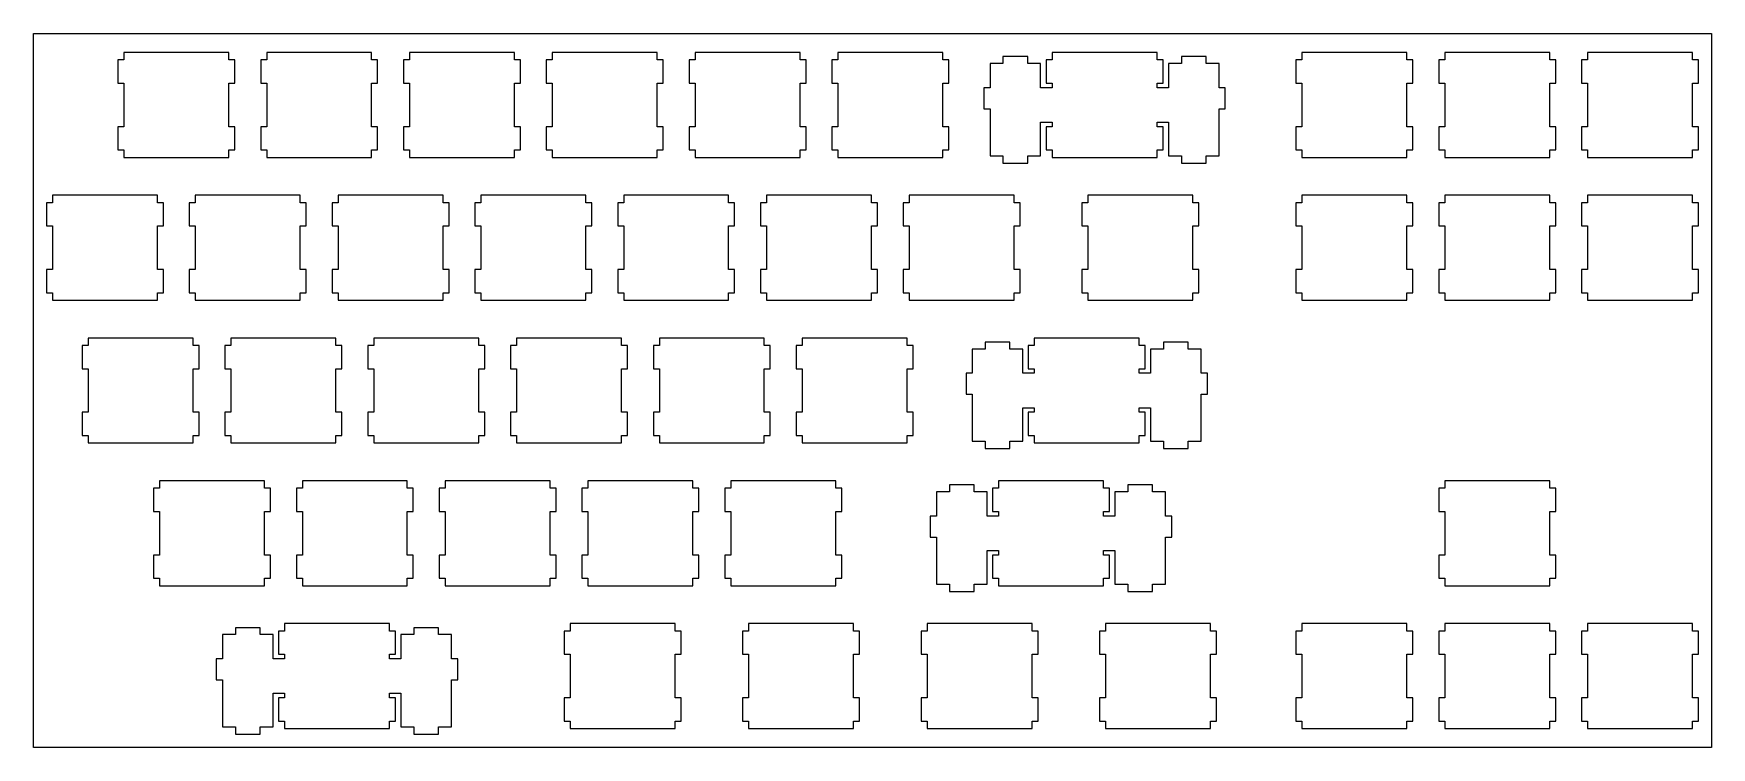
# Model space of a CAD drawing. Extents: x 0 to 224, y 0 to 96.
import ezdxf

# ---------------------------------------------------------------- set-up
doc = ezdxf.new("R2010")
doc.units = 0
doc.layers.get('0').update_dxf_attribs({"linetype": 'CONTINUOUS'})

msp = doc.modelspace()

# ---------------------------------------------------------------- linework, layer by layer
at = {"color": 0}
for p, q in [((0.09508, 95.5075), (223.933, 95.5075)), ((0.09508, 0.25769), (0.09508, 95.5075)), ((223.933, 95.5075), (223.933, 0.25769)), ((12.1447, 91.9826), (11.344, 91.9826)), ((11.344, 91.9826), (11.344, 88.8834)), ((12.1447, 92.9831), (12.1447, 91.9826)), ((26.1441, 92.9831), (12.1447, 92.9831)), ((26.1441, 91.9826), (26.1441, 92.9831)), ((26.9448, 91.9826), (26.1441, 91.9826)), ((26.9448, 88.8834), (26.9448, 91.9826)), ((31.1947, 91.9826), (30.394, 91.9826)), ((30.394, 91.9826), (30.394, 88.8834)), ((31.1947, 92.9831), (31.1947, 91.9826)), ((45.194, 92.9831), (31.1947, 92.9831)), ((45.194, 91.9826), (45.194, 92.9831)), ((45.9948, 91.9826), (45.194, 91.9826)), ((45.9948, 88.8834), (45.9948, 91.9826)), ((50.2447, 91.9826), (49.4439, 91.9826)), ((49.4439, 91.9826), (49.4439, 88.8834)), ((50.2447, 92.9831), (50.2447, 91.9826)), ((64.244, 92.9831), (50.2447, 92.9831)), ((64.244, 91.9826), (64.244, 92.9831)), ((65.0448, 91.9826), (64.244, 91.9826)), ((65.0448, 88.8834), (65.0448, 91.9826)), ((69.2947, 91.9826), (68.4939, 91.9826)), ((68.4939, 91.9826), (68.4939, 88.8834)), ((69.2947, 92.9831), (69.2947, 91.9826)), ((83.294, 92.9831), (69.2947, 92.9831)), ((83.294, 91.9826), (83.294, 92.9831)), ((84.0948, 91.9826), (83.294, 91.9826)), ((84.0948, 88.8834), (84.0948, 91.9826)), ((88.3447, 91.9826), (87.5439, 91.9826)), ((87.5439, 91.9826), (87.5439, 88.8834)), ((88.3447, 92.9831), (88.3447, 91.9826)), ((102.344, 92.9831), (88.3447, 92.9831)), ((102.344, 91.9826), (102.344, 92.9831)), ((103.145, 91.9826), (102.344, 91.9826)), ((103.145, 88.8834), (103.145, 91.9826)), ((107.395, 91.9826), (106.594, 91.9826)), ((106.594, 91.9826), (106.594, 88.8834)), ((107.395, 92.9831), (107.395, 91.9826)), ((121.394, 92.9831), (107.395, 92.9831)), ((121.394, 91.9826), (121.394, 92.9831)), ((122.195, 91.9826), (121.394, 91.9826)), ((122.195, 88.8834), (122.195, 91.9826)), ((132.719, 92.4348), (129.42, 92.4348)), ((129.42, 92.4348), (129.42, 91.5127)), ((132.719, 91.5127), (132.719, 92.4348)), ((135.97, 91.9826), (135.169, 91.9826)), ((135.169, 91.9826), (135.169, 88.8834)), ((135.97, 92.9831), (135.97, 91.9826)), ((149.969, 92.9831), (135.97, 92.9831)), ((149.969, 91.9826), (149.969, 92.9831)), ((150.77, 91.9826), (149.969, 91.9826)), ((150.77, 88.8834), (150.77, 91.9826)), ((156.519, 92.4348), (153.22, 92.4348)), ((153.22, 92.4348), (153.22, 91.5127)), ((156.519, 91.5127), (156.519, 92.4348)), ((169.307, 91.9826), (168.506, 91.9826)), ((168.506, 91.9826), (168.506, 88.8834)), ((169.307, 92.9831), (169.307, 91.9826)), ((183.307, 92.9831), (169.307, 92.9831)), ((183.307, 91.9826), (183.307, 92.9831)), ((184.106, 91.9826), (183.307, 91.9826)), ((184.106, 88.8834), (184.106, 91.9826)), ((188.357, 91.9826), (187.556, 91.9826)), ((187.556, 91.9826), (187.556, 88.8834)), ((188.357, 92.9831), (188.357, 91.9826)), ((202.357, 92.9831), (188.357, 92.9831)), ((202.357, 91.9826), (202.357, 92.9831)), ((203.156, 91.9826), (202.357, 91.9826)), ((203.156, 88.8834), (203.156, 91.9826)), ((207.407, 91.9826), (206.606, 91.9826)), ((206.606, 91.9826), (206.606, 88.8834)), ((207.407, 92.9831), (207.407, 91.9826)), ((221.407, 92.9831), (207.407, 92.9831)), ((221.407, 91.9826), (221.407, 92.9831)), ((222.206, 91.9826), (221.407, 91.9826)), ((222.206, 88.8834), (222.206, 91.9826)), ((129.42, 91.5127), (127.695, 91.5127)), ((127.695, 91.5127), (127.695, 88.2826)), ((134.444, 91.5127), (132.719, 91.5127)), ((134.444, 88.2826), (134.444, 91.5127)), ((153.22, 91.5127), (151.495, 91.5127)), ((151.495, 91.5127), (151.495, 88.2826)), ((158.244, 91.5127), (156.519, 91.5127)), ((158.244, 88.2826), (158.244, 91.5127)), ((11.344, 88.8834), (12.1447, 88.8834)), ((12.1447, 88.8834), (12.1447, 83.0834)), ((26.1441, 83.0834), (26.1441, 88.8834)), ((26.1441, 88.8834), (26.9448, 88.8834)), ((30.394, 88.8834), (31.1947, 88.8834)), ((31.1947, 88.8834), (31.1947, 83.0834)), ((45.194, 83.0834), (45.194, 88.8834)), ((45.194, 88.8834), (45.9948, 88.8834)), ((49.4439, 88.8834), (50.2447, 88.8834)), ((50.2447, 88.8834), (50.2447, 83.0834)), ((64.244, 83.0834), (64.244, 88.8834)), ((64.244, 88.8834), (65.0448, 88.8834)), ((68.4939, 88.8834), (69.2947, 88.8834)), ((69.2947, 88.8834), (69.2947, 83.0834)), ((83.294, 83.0834), (83.294, 88.8834)), ((83.294, 88.8834), (84.0948, 88.8834)), ((87.5439, 88.8834), (88.3447, 88.8834)), ((88.3447, 88.8834), (88.3447, 83.0834)), ((102.344, 83.0834), (102.344, 88.8834)), ((102.344, 88.8834), (103.145, 88.8834)), ((106.594, 88.8834), (107.395, 88.8834)), ((107.395, 88.8834), (107.395, 83.0834)), ((121.394, 83.0834), (121.394, 88.8834)), ((121.394, 88.8834), (122.195, 88.8834)), ((127.695, 88.2826), (126.869, 88.2826)), ((126.869, 88.2826), (126.869, 85.4837)), ((135.97, 88.2826), (134.444, 88.2826)), ((135.169, 88.8834), (135.97, 88.8834)), ((135.97, 88.8834), (135.97, 88.2826)), ((149.969, 88.2826), (149.969, 88.8834)), ((149.969, 88.8834), (150.77, 88.8834)), ((151.495, 88.2826), (149.969, 88.2826)), ((159.07, 88.2826), (158.244, 88.2826)), ((159.07, 85.4837), (159.07, 88.2826)), ((168.506, 88.8834), (169.307, 88.8834)), ((169.307, 88.8834), (169.307, 83.0834)), ((183.307, 83.0834), (183.307, 88.8834)), ((183.307, 88.8834), (184.106, 88.8834)), ((187.556, 88.8834), (188.357, 88.8834)), ((188.357, 88.8834), (188.357, 83.0834)), ((202.357, 83.0834), (202.357, 88.8834)), ((202.357, 88.8834), (203.156, 88.8834)), ((206.606, 88.8834), (207.407, 88.8834)), ((207.407, 88.8834), (207.407, 83.0834)), ((221.407, 83.0834), (221.407, 88.8834)), ((221.407, 88.8834), (222.206, 88.8834)), ((126.869, 85.4837), (127.695, 85.4837)), ((127.695, 85.4837), (127.695, 79.2138)), ((158.244, 79.2138), (158.244, 85.4837)), ((158.244, 85.4837), (159.07, 85.4837)), ((12.1447, 83.0834), (11.344, 83.0834)), ((11.344, 83.0834), (11.344, 79.9828)), ((26.9448, 83.0834), (26.1441, 83.0834)), ((26.9448, 79.9828), (26.9448, 83.0834)), ((31.1947, 83.0834), (30.394, 83.0834)), ((30.394, 83.0834), (30.394, 79.9828)), ((45.9948, 83.0834), (45.194, 83.0834)), ((45.9948, 79.9828), (45.9948, 83.0834)), ((50.2447, 83.0834), (49.4439, 83.0834)), ((49.4439, 83.0834), (49.4439, 79.9828)), ((65.0448, 83.0834), (64.244, 83.0834)), ((65.0448, 79.9828), (65.0448, 83.0834)), ((69.2947, 83.0834), (68.4939, 83.0834)), ((68.4939, 83.0834), (68.4939, 79.9828)), ((84.0948, 83.0834), (83.294, 83.0834)), ((84.0948, 79.9828), (84.0948, 83.0834)), ((88.3447, 83.0834), (87.5439, 83.0834)), ((87.5439, 83.0834), (87.5439, 79.9828)), ((103.145, 83.0834), (102.344, 83.0834)), ((103.145, 79.9828), (103.145, 83.0834)), ((107.395, 83.0834), (106.594, 83.0834)), ((106.594, 83.0834), (106.594, 79.9828)), ((122.195, 83.0834), (121.394, 83.0834)), ((122.195, 79.9828), (122.195, 83.0834)), ((134.444, 79.2138), (134.444, 83.6828)), ((134.444, 83.6828), (135.97, 83.6828)), ((135.97, 83.0834), (135.169, 83.0834)), ((135.169, 83.0834), (135.169, 79.9828)), ((135.97, 83.6828), (135.97, 83.0834)), ((149.969, 83.0834), (149.969, 83.6828)), ((149.969, 83.6828), (151.495, 83.6828)), ((150.77, 83.0834), (149.969, 83.0834)), ((150.77, 79.9828), (150.77, 83.0834)), ((151.495, 83.6828), (151.495, 79.2138)), ((169.307, 83.0834), (168.506, 83.0834)), ((168.506, 83.0834), (168.506, 79.9828)), ((184.106, 83.0834), (183.307, 83.0834)), ((184.106, 79.9828), (184.106, 83.0834)), ((188.357, 83.0834), (187.556, 83.0834)), ((187.556, 83.0834), (187.556, 79.9828)), ((203.156, 83.0834), (202.357, 83.0834)), ((203.156, 79.9828), (203.156, 83.0834)), ((207.407, 83.0834), (206.606, 83.0834)), ((206.606, 83.0834), (206.606, 79.9828)), ((222.206, 83.0834), (221.407, 83.0834)), ((222.206, 79.9828), (222.206, 83.0834)), ((11.344, 79.9828), (12.1447, 79.9828)), ((12.1447, 79.9828), (12.1447, 78.9838)), ((12.1447, 78.9838), (26.1441, 78.9838)), ((26.1441, 78.9838), (26.1441, 79.9828)), ((26.1441, 79.9828), (26.9448, 79.9828)), ((30.394, 79.9828), (31.1947, 79.9828)), ((31.1947, 79.9828), (31.1947, 78.9838)), ((31.1947, 78.9838), (45.194, 78.9838)), ((45.194, 78.9838), (45.194, 79.9828)), ((45.194, 79.9828), (45.9948, 79.9828)), ((49.4439, 79.9828), (50.2447, 79.9828)), ((50.2447, 79.9828), (50.2447, 78.9838)), ((50.2447, 78.9838), (64.244, 78.9838)), ((64.244, 78.9838), (64.244, 79.9828)), ((64.244, 79.9828), (65.0448, 79.9828)), ((68.4939, 79.9828), (69.2947, 79.9828)), ((69.2947, 79.9828), (69.2947, 78.9838)), ((69.2947, 78.9838), (83.294, 78.9838)), ((83.294, 78.9838), (83.294, 79.9828)), ((83.294, 79.9828), (84.0948, 79.9828)), ((87.5439, 79.9828), (88.3447, 79.9828)), ((88.3447, 79.9828), (88.3447, 78.9838)), ((88.3447, 78.9838), (102.344, 78.9838)), ((102.344, 78.9838), (102.344, 79.9828)), ((102.344, 79.9828), (103.145, 79.9828)), ((106.594, 79.9828), (107.395, 79.9828)), ((107.395, 79.9828), (107.395, 78.9838)), ((107.395, 78.9838), (121.394, 78.9838)), ((121.394, 78.9838), (121.394, 79.9828)), ((121.394, 79.9828), (122.195, 79.9828)), ((127.695, 79.2138), (129.42, 79.2138)), ((129.42, 79.2138), (129.42, 78.2327)), ((132.719, 78.2327), (132.719, 79.2138)), ((132.719, 79.2138), (134.444, 79.2138)), ((135.169, 79.9828), (135.97, 79.9828)), ((135.97, 79.9828), (135.97, 78.9838)), ((135.97, 78.9838), (149.969, 78.9838)), ((149.969, 78.9838), (149.969, 79.9828)), ((149.969, 79.9828), (150.77, 79.9828)), ((151.495, 79.2138), (153.22, 79.2138)), ((153.22, 79.2138), (153.22, 78.2327)), ((156.519, 78.2327), (156.519, 79.2138)), ((156.519, 79.2138), (158.244, 79.2138)), ((168.506, 79.9828), (169.307, 79.9828)), ((169.307, 79.9828), (169.307, 78.9838)), ((169.307, 78.9838), (183.307, 78.9838)), ((183.307, 78.9838), (183.307, 79.9828)), ((183.307, 79.9828), (184.106, 79.9828)), ((187.556, 79.9828), (188.357, 79.9828)), ((188.357, 79.9828), (188.357, 78.9838)), ((188.357, 78.9838), (202.357, 78.9838)), ((202.357, 78.9838), (202.357, 79.9828)), ((202.357, 79.9828), (203.156, 79.9828)), ((206.606, 79.9828), (207.407, 79.9828)), ((207.407, 79.9828), (207.407, 78.9838)), ((207.407, 78.9838), (221.407, 78.9838)), ((221.407, 78.9838), (221.407, 79.9828)), ((221.407, 79.9828), (222.206, 79.9828)), ((129.42, 78.2327), (132.719, 78.2327)), ((153.22, 78.2327), (156.519, 78.2327)), ((2.61965, 73.9331), (2.61965, 72.9326)), ((16.6192, 73.9331), (2.61965, 73.9331)), ((16.6192, 72.9326), (16.6192, 73.9331)), ((21.6697, 73.9331), (21.6697, 72.9326)), ((35.669, 73.9331), (21.6697, 73.9331)), ((35.669, 72.9326), (35.669, 73.9331)), ((40.7197, 73.9331), (40.7197, 72.9326)), ((54.719, 73.9331), (40.7197, 73.9331)), ((54.719, 72.9326), (54.719, 73.9331)), ((59.7697, 73.9331), (59.7697, 72.9326)), ((73.769, 73.9331), (59.7697, 73.9331)), ((73.769, 72.9326), (73.769, 73.9331)), ((78.8197, 73.9331), (78.8197, 72.9326)), ((92.819, 73.9331), (78.8197, 73.9331)), ((92.819, 72.9326), (92.819, 73.9331)), ((97.8683, 73.9331), (97.8683, 72.9326)), ((111.869, 73.9331), (97.8683, 73.9331)), ((111.869, 72.9326), (111.869, 73.9331)), ((116.918, 73.9331), (116.918, 72.9326)), ((130.919, 73.9331), (116.918, 73.9331)), ((130.919, 72.9326), (130.919, 73.9331)), ((140.732, 73.9331), (140.732, 72.9326)), ((154.732, 73.9331), (140.732, 73.9331)), ((154.732, 72.9326), (154.732, 73.9331)), ((169.307, 73.9331), (169.307, 72.9326)), ((183.307, 73.9331), (169.307, 73.9331)), ((183.307, 72.9326), (183.307, 73.9331)), ((188.357, 73.9331), (188.357, 72.9326)), ((202.357, 73.9331), (188.357, 73.9331)), ((202.357, 72.9326), (202.357, 73.9331)), ((207.407, 73.9331), (207.407, 72.9326)), ((221.407, 73.9331), (207.407, 73.9331)), ((221.407, 72.9326), (221.407, 73.9331)), ((2.61965, 72.9326), (1.81901, 72.9326)), ((1.81901, 72.9326), (1.81901, 69.8334)), ((17.4198, 72.9326), (16.6192, 72.9326)), ((17.4198, 69.8334), (17.4198, 72.9326)), ((21.6697, 72.9326), (20.869, 72.9326)), ((20.869, 72.9326), (20.869, 69.8334)), ((36.4698, 72.9326), (35.669, 72.9326)), ((36.4698, 69.8334), (36.4698, 72.9326)), ((40.7197, 72.9326), (39.9189, 72.9326)), ((39.9189, 72.9326), (39.9189, 69.8334)), ((55.5198, 72.9326), (54.719, 72.9326)), ((55.5198, 69.8334), (55.5198, 72.9326)), ((59.7697, 72.9326), (58.9689, 72.9326)), ((58.9689, 72.9326), (58.9689, 69.8334)), ((74.5698, 72.9326), (73.769, 72.9326)), ((74.5698, 69.8334), (74.5698, 72.9326)), ((78.8197, 72.9326), (78.0189, 72.9326)), ((78.0189, 72.9326), (78.0189, 69.8334)), ((93.6184, 72.9326), (92.819, 72.9326)), ((93.6184, 69.8334), (93.6184, 72.9326)), ((97.8683, 72.9326), (97.0689, 72.9326)), ((97.0689, 72.9326), (97.0689, 69.8334)), ((112.668, 72.9326), (111.869, 72.9326)), ((112.668, 69.8334), (112.668, 72.9326)), ((116.918, 72.9326), (116.119, 72.9326)), ((116.119, 72.9326), (116.119, 69.8334)), ((131.72, 72.9326), (130.919, 72.9326)), ((131.72, 69.8334), (131.72, 72.9326)), ((140.732, 72.9326), (139.931, 72.9326)), ((139.931, 72.9326), (139.931, 69.8334)), ((155.531, 72.9326), (154.732, 72.9326)), ((155.531, 69.8334), (155.531, 72.9326)), ((169.307, 72.9326), (168.506, 72.9326)), ((168.506, 72.9326), (168.506, 69.8334)), ((184.106, 72.9326), (183.307, 72.9326)), ((184.106, 69.8334), (184.106, 72.9326)), ((188.357, 72.9326), (187.556, 72.9326)), ((187.556, 72.9326), (187.556, 69.8334)), ((203.156, 72.9326), (202.357, 72.9326)), ((203.156, 69.8334), (203.156, 72.9326)), ((207.407, 72.9326), (206.606, 72.9326)), ((206.606, 72.9326), (206.606, 69.8334)), ((222.206, 72.9326), (221.407, 72.9326)), ((222.206, 69.8334), (222.206, 72.9326)), ((1.81901, 69.8334), (2.61965, 69.8334)), ((2.61965, 69.8334), (2.61965, 64.0334)), ((16.6192, 64.0334), (16.6192, 69.8334)), ((16.6192, 69.8334), (17.4198, 69.8334)), ((20.869, 69.8334), (21.6697, 69.8334)), ((21.6697, 69.8334), (21.6697, 64.0334)), ((35.669, 64.0334), (35.669, 69.8334)), ((35.669, 69.8334), (36.4698, 69.8334)), ((39.9189, 69.8334), (40.7197, 69.8334)), ((40.7197, 69.8334), (40.7197, 64.0334)), ((54.719, 64.0334), (54.719, 69.8334)), ((54.719, 69.8334), (55.5198, 69.8334)), ((58.9689, 69.8334), (59.7697, 69.8334)), ((59.7697, 69.8334), (59.7697, 64.0334)), ((73.769, 64.0334), (73.769, 69.8334)), ((73.769, 69.8334), (74.5698, 69.8334)), ((78.0189, 69.8334), (78.8197, 69.8334)), ((78.8197, 69.8334), (78.8197, 64.0334)), ((92.819, 64.0334), (92.819, 69.8334)), ((92.819, 69.8334), (93.6184, 69.8334)), ((97.0689, 69.8334), (97.8683, 69.8334)), ((97.8683, 69.8334), (97.8683, 64.0334)), ((111.869, 64.0334), (111.869, 69.8334)), ((111.869, 69.8334), (112.668, 69.8334)), ((116.119, 69.8334), (116.918, 69.8334)), ((116.918, 69.8334), (116.918, 64.0334)), ((130.919, 64.0334), (130.919, 69.8334)), ((130.919, 69.8334), (131.72, 69.8334)), ((139.931, 69.8334), (140.732, 69.8334)), ((140.732, 69.8334), (140.732, 64.0334)), ((154.732, 64.0334), (154.732, 69.8334)), ((154.732, 69.8334), (155.531, 69.8334)), ((168.506, 69.8334), (169.307, 69.8334)), ((169.307, 69.8334), (169.307, 64.0334)), ((183.307, 64.0334), (183.307, 69.8334)), ((183.307, 69.8334), (184.106, 69.8334)), ((187.556, 69.8334), (188.357, 69.8334)), ((188.357, 69.8334), (188.357, 64.0334)), ((202.357, 64.0334), (202.357, 69.8334)), ((202.357, 69.8334), (203.156, 69.8334)), ((206.606, 69.8334), (207.407, 69.8334)), ((207.407, 69.8334), (207.407, 64.0334)), ((221.407, 64.0334), (221.407, 69.8334)), ((221.407, 69.8334), (222.206, 69.8334)), ((2.61965, 64.0334), (1.81901, 64.0334)), ((1.81901, 64.0334), (1.81901, 60.9328)), ((17.4198, 64.0334), (16.6192, 64.0334)), ((17.4198, 60.9328), (17.4198, 64.0334)), ((21.6697, 64.0334), (20.869, 64.0334)), ((20.869, 64.0334), (20.869, 60.9328)), ((36.4698, 64.0334), (35.669, 64.0334)), ((36.4698, 60.9328), (36.4698, 64.0334)), ((40.7197, 64.0334), (39.9189, 64.0334)), ((39.9189, 64.0334), (39.9189, 60.9328)), ((55.5198, 64.0334), (54.719, 64.0334)), ((55.5198, 60.9328), (55.5198, 64.0334)), ((59.7697, 64.0334), (58.9689, 64.0334)), ((58.9689, 64.0334), (58.9689, 60.9328)), ((74.5698, 64.0334), (73.769, 64.0334)), ((74.5698, 60.9328), (74.5698, 64.0334)), ((78.8197, 64.0334), (78.0189, 64.0334)), ((78.0189, 64.0334), (78.0189, 60.9328)), ((93.6184, 64.0334), (92.819, 64.0334)), ((93.6184, 60.9328), (93.6184, 64.0334)), ((97.8683, 64.0334), (97.0689, 64.0334)), ((97.0689, 64.0334), (97.0689, 60.9328)), ((112.668, 64.0334), (111.869, 64.0334)), ((112.668, 60.9328), (112.668, 64.0334)), ((116.918, 64.0334), (116.119, 64.0334)), ((116.119, 64.0334), (116.119, 60.9328)), ((131.72, 64.0334), (130.919, 64.0334)), ((131.72, 60.9328), (131.72, 64.0334)), ((140.732, 64.0334), (139.931, 64.0334)), ((139.931, 64.0334), (139.931, 60.9328)), ((155.531, 64.0334), (154.732, 64.0334)), ((155.531, 60.9328), (155.531, 64.0334)), ((169.307, 64.0334), (168.506, 64.0334)), ((168.506, 64.0334), (168.506, 60.9328)), ((184.106, 64.0334), (183.307, 64.0334)), ((184.106, 60.9328), (184.106, 64.0334)), ((188.357, 64.0334), (187.556, 64.0334)), ((187.556, 64.0334), (187.556, 60.9328)), ((203.156, 64.0334), (202.357, 64.0334)), ((203.156, 60.9328), (203.156, 64.0334)), ((207.407, 64.0334), (206.606, 64.0334)), ((206.606, 64.0334), (206.606, 60.9328)), ((222.206, 64.0334), (221.407, 64.0334)), ((222.206, 60.9328), (222.206, 64.0334)), ((1.81901, 60.9328), (2.61965, 60.9328)), ((2.61965, 60.9328), (2.61965, 59.9338)), ((16.6192, 59.9338), (16.6192, 60.9328)), ((16.6192, 60.9328), (17.4198, 60.9328)), ((20.869, 60.9328), (21.6697, 60.9328)), ((21.6697, 60.9328), (21.6697, 59.9338)), ((35.669, 59.9338), (35.669, 60.9328)), ((35.669, 60.9328), (36.4698, 60.9328)), ((39.9189, 60.9328), (40.7197, 60.9328)), ((40.7197, 60.9328), (40.7197, 59.9338)), ((54.719, 59.9338), (54.719, 60.9328)), ((54.719, 60.9328), (55.5198, 60.9328)), ((58.9689, 60.9328), (59.7697, 60.9328)), ((59.7697, 60.9328), (59.7697, 59.9338)), ((73.769, 59.9338), (73.769, 60.9328)), ((73.769, 60.9328), (74.5698, 60.9328)), ((78.0189, 60.9328), (78.8197, 60.9328)), ((78.8197, 60.9328), (78.8197, 59.9338)), ((92.819, 59.9338), (92.819, 60.9328)), ((92.819, 60.9328), (93.6184, 60.9328)), ((97.0689, 60.9328), (97.8683, 60.9328)), ((97.8683, 60.9328), (97.8683, 59.9338)), ((111.869, 59.9338), (111.869, 60.9328)), ((111.869, 60.9328), (112.668, 60.9328)), ((116.119, 60.9328), (116.918, 60.9328)), ((116.918, 60.9328), (116.918, 59.9338)), ((130.919, 59.9338), (130.919, 60.9328)), ((130.919, 60.9328), (131.72, 60.9328)), ((139.931, 60.9328), (140.732, 60.9328)), ((140.732, 60.9328), (140.732, 59.9338)), ((154.732, 59.9338), (154.732, 60.9328)), ((154.732, 60.9328), (155.531, 60.9328)), ((168.506, 60.9328), (169.307, 60.9328)), ((169.307, 60.9328), (169.307, 59.9338)), ((183.307, 59.9338), (183.307, 60.9328)), ((183.307, 60.9328), (184.106, 60.9328)), ((187.556, 60.9328), (188.357, 60.9328)), ((188.357, 60.9328), (188.357, 59.9338)), ((202.357, 59.9338), (202.357, 60.9328)), ((202.357, 60.9328), (203.156, 60.9328)), ((206.606, 60.9328), (207.407, 60.9328)), ((207.407, 60.9328), (207.407, 59.9338)), ((221.407, 59.9338), (221.407, 60.9328)), ((221.407, 60.9328), (222.206, 60.9328)), ((2.61965, 59.9338), (16.6192, 59.9338)), ((21.6697, 59.9338), (35.669, 59.9338)), ((40.7197, 59.9338), (54.719, 59.9338)), ((59.7697, 59.9338), (73.769, 59.9338)), ((78.8197, 59.9338), (92.819, 59.9338)), ((97.8683, 59.9338), (111.869, 59.9338)), ((116.918, 59.9338), (130.919, 59.9338)), ((140.732, 59.9338), (154.732, 59.9338)), ((169.307, 59.9338), (183.307, 59.9338)), ((188.357, 59.9338), (202.357, 59.9338)), ((207.407, 59.9338), (221.407, 59.9338)), ((7.38216, 53.8826), (6.58153, 53.8826)), ((6.58153, 53.8826), (6.58153, 50.7834)), ((7.38216, 54.8831), (7.38216, 53.8826)), ((21.3817, 54.8831), (7.38216, 54.8831)), ((21.3817, 53.8826), (21.3817, 54.8831)), ((22.1809, 53.8826), (21.3817, 53.8826)), ((22.1809, 50.7834), (22.1809, 53.8826)), ((26.4322, 53.8826), (25.6315, 53.8826)), ((25.6315, 53.8826), (25.6315, 50.7834)), ((26.4322, 54.8831), (26.4322, 53.8826)), ((40.4315, 54.8831), (26.4322, 54.8831)), ((40.4315, 53.8826), (40.4315, 54.8831)), ((41.2309, 53.8826), (40.4315, 53.8826)), ((41.2309, 50.7834), (41.2309, 53.8826)), ((45.4822, 53.8826), (44.6814, 53.8826)), ((44.6814, 53.8826), (44.6814, 50.7834)), ((45.4822, 54.8831), (45.4822, 53.8826)), ((59.4815, 54.8831), (45.4822, 54.8831)), ((59.4815, 53.8826), (59.4815, 54.8831)), ((60.2809, 53.8826), (59.4815, 53.8826)), ((60.2809, 50.7834), (60.2809, 53.8826)), ((64.5322, 53.8826), (63.7314, 53.8826)), ((63.7314, 53.8826), (63.7314, 50.7834)), ((64.5322, 54.8831), (64.5322, 53.8826)), ((78.5315, 54.8831), (64.5322, 54.8831)), ((78.5315, 53.8826), (78.5315, 54.8831)), ((79.3309, 53.8826), (78.5315, 53.8826)), ((79.3309, 50.7834), (79.3309, 53.8826)), ((83.5822, 53.8826), (82.7814, 53.8826)), ((82.7814, 53.8826), (82.7814, 50.7834)), ((83.5822, 54.8831), (83.5822, 53.8826)), ((97.5815, 54.8831), (83.5822, 54.8831)), ((97.5815, 53.8826), (97.5815, 54.8831)), ((98.3809, 53.8826), (97.5815, 53.8826)), ((98.3809, 50.7834), (98.3809, 53.8826)), ((102.632, 53.8826), (101.831, 53.8826)), ((101.831, 53.8826), (101.831, 50.7834)), ((102.632, 54.8831), (102.632, 53.8826)), ((116.632, 54.8831), (102.632, 54.8831)), ((116.632, 53.8826), (116.632, 54.8831)), ((117.431, 53.8826), (116.632, 53.8826)), ((117.431, 50.7834), (117.431, 53.8826)), ((130.338, 54.3334), (127.037, 54.3334)), ((127.037, 54.3334), (127.037, 53.4127)), ((130.338, 53.4127), (130.338, 54.3334)), ((133.587, 53.8826), (132.788, 53.8826)), ((132.788, 53.8826), (132.788, 50.7834)), ((133.587, 54.8831), (133.587, 53.8826)), ((147.588, 54.8831), (133.587, 54.8831)), ((147.588, 53.8826), (147.588, 54.8831)), ((148.387, 53.8826), (147.588, 53.8826)), ((148.387, 50.7834), (148.387, 53.8826)), ((154.138, 54.3334), (150.837, 54.3334)), ((150.837, 54.3334), (150.837, 53.4127)), ((154.138, 53.4127), (154.138, 54.3334)), ((127.037, 53.4127), (125.312, 53.4127)), ((125.312, 53.4127), (125.312, 50.1826)), ((132.063, 53.4127), (130.338, 53.4127)), ((132.063, 50.1826), (132.063, 53.4127)), ((150.837, 53.4127), (149.112, 53.4127)), ((149.112, 53.4127), (149.112, 50.1826)), ((155.863, 53.4127), (154.138, 53.4127)), ((155.863, 50.1826), (155.863, 53.4127)), ((6.58153, 50.7834), (7.38216, 50.7834)), ((7.38216, 50.7834), (7.38216, 44.9834)), ((21.3817, 44.9834), (21.3817, 50.7834)), ((21.3817, 50.7834), (22.1809, 50.7834)), ((25.6315, 50.7834), (26.4322, 50.7834)), ((26.4322, 50.7834), (26.4322, 44.9834)), ((40.4315, 44.9834), (40.4315, 50.7834)), ((40.4315, 50.7834), (41.2309, 50.7834)), ((44.6814, 50.7834), (45.4822, 50.7834)), ((45.4822, 50.7834), (45.4822, 44.9834)), ((59.4815, 44.9834), (59.4815, 50.7834)), ((59.4815, 50.7834), (60.2809, 50.7834)), ((63.7314, 50.7834), (64.5322, 50.7834)), ((64.5322, 50.7834), (64.5322, 44.9834)), ((78.5315, 44.9834), (78.5315, 50.7834)), ((78.5315, 50.7834), (79.3309, 50.7834)), ((82.7814, 50.7834), (83.5822, 50.7834)), ((83.5822, 50.7834), (83.5822, 44.9834)), ((97.5815, 44.9834), (97.5815, 50.7834)), ((97.5815, 50.7834), (98.3809, 50.7834)), ((101.831, 50.7834), (102.632, 50.7834)), ((102.632, 50.7834), (102.632, 44.9834)), ((116.632, 44.9834), (116.632, 50.7834)), ((116.632, 50.7834), (117.431, 50.7834)), ((125.312, 50.1826), (124.488, 50.1826)), ((124.488, 50.1826), (124.488, 47.3837)), ((133.587, 50.1826), (132.063, 50.1826)), ((132.788, 50.7834), (133.587, 50.7834)), ((133.587, 50.7834), (133.587, 50.1826)), ((147.588, 50.1826), (147.588, 50.7834)), ((147.588, 50.7834), (148.387, 50.7834)), ((149.112, 50.1826), (147.588, 50.1826)), ((156.687, 50.1826), (155.863, 50.1826)), ((156.687, 47.3837), (156.687, 50.1826)), ((124.488, 47.3837), (125.312, 47.3837)), ((125.312, 47.3837), (125.312, 41.1138)), ((155.863, 41.1138), (155.863, 47.3837)), ((155.863, 47.3837), (156.687, 47.3837)), ((7.38216, 44.9834), (6.58153, 44.9834)), ((6.58153, 44.9834), (6.58153, 41.8828)), ((22.1809, 44.9834), (21.3817, 44.9834)), ((22.1809, 41.8828), (22.1809, 44.9834)), ((26.4322, 44.9834), (25.6315, 44.9834)), ((25.6315, 44.9834), (25.6315, 41.8828)), ((41.2309, 44.9834), (40.4315, 44.9834)), ((41.2309, 41.8828), (41.2309, 44.9834)), ((45.4822, 44.9834), (44.6814, 44.9834)), ((44.6814, 44.9834), (44.6814, 41.8828)), ((60.2809, 44.9834), (59.4815, 44.9834)), ((60.2809, 41.8828), (60.2809, 44.9834)), ((64.5322, 44.9834), (63.7314, 44.9834)), ((63.7314, 44.9834), (63.7314, 41.8828)), ((79.3309, 44.9834), (78.5315, 44.9834)), ((79.3309, 41.8828), (79.3309, 44.9834)), ((83.5822, 44.9834), (82.7814, 44.9834)), ((82.7814, 44.9834), (82.7814, 41.8828)), ((98.3809, 44.9834), (97.5815, 44.9834)), ((98.3809, 41.8828), (98.3809, 44.9834)), ((102.632, 44.9834), (101.831, 44.9834)), ((101.831, 44.9834), (101.831, 41.8828)), ((117.431, 44.9834), (116.632, 44.9834)), ((117.431, 41.8828), (117.431, 44.9834)), ((132.063, 41.1138), (132.063, 45.5828)), ((132.063, 45.5828), (133.587, 45.5828)), ((133.587, 44.9834), (132.788, 44.9834)), ((132.788, 44.9834), (132.788, 41.8828)), ((133.587, 45.5828), (133.587, 44.9834)), ((147.588, 44.9834), (147.588, 45.5828)), ((147.588, 45.5828), (149.112, 45.5828)), ((148.387, 44.9834), (147.588, 44.9834)), ((148.387, 41.8828), (148.387, 44.9834)), ((149.112, 45.5828), (149.112, 41.1138)), ((6.58153, 41.8828), (7.38216, 41.8828)), ((7.38216, 41.8828), (7.38216, 40.8838)), ((7.38216, 40.8838), (21.3817, 40.8838)), ((21.3817, 40.8838), (21.3817, 41.8828)), ((21.3817, 41.8828), (22.1809, 41.8828)), ((25.6315, 41.8828), (26.4322, 41.8828)), ((26.4322, 41.8828), (26.4322, 40.8838)), ((26.4322, 40.8838), (40.4315, 40.8838)), ((40.4315, 40.8838), (40.4315, 41.8828)), ((40.4315, 41.8828), (41.2309, 41.8828)), ((44.6814, 41.8828), (45.4822, 41.8828)), ((45.4822, 41.8828), (45.4822, 40.8838)), ((45.4822, 40.8838), (59.4815, 40.8838)), ((59.4815, 40.8838), (59.4815, 41.8828)), ((59.4815, 41.8828), (60.2809, 41.8828)), ((63.7314, 41.8828), (64.5322, 41.8828)), ((64.5322, 41.8828), (64.5322, 40.8838)), ((64.5322, 40.8838), (78.5315, 40.8838)), ((78.5315, 40.8838), (78.5315, 41.8828)), ((78.5315, 41.8828), (79.3309, 41.8828)), ((82.7814, 41.8828), (83.5822, 41.8828)), ((83.5822, 41.8828), (83.5822, 40.8838)), ((83.5822, 40.8838), (97.5815, 40.8838)), ((97.5815, 40.8838), (97.5815, 41.8828)), ((97.5815, 41.8828), (98.3809, 41.8828)), ((101.831, 41.8828), (102.632, 41.8828)), ((102.632, 41.8828), (102.632, 40.8838)), ((102.632, 40.8838), (116.632, 40.8838)), ((116.632, 40.8838), (116.632, 41.8828)), ((116.632, 41.8828), (117.431, 41.8828)), ((125.312, 41.1138), (127.037, 41.1138)), ((127.037, 41.1138), (127.037, 40.1327)), ((130.338, 40.1327), (130.338, 41.1138)), ((130.338, 41.1138), (132.063, 41.1138)), ((132.788, 41.8828), (133.587, 41.8828)), ((133.587, 41.8828), (133.587, 40.8838)), ((133.587, 40.8838), (147.588, 40.8838)), ((147.588, 40.8838), (147.588, 41.8828)), ((147.588, 41.8828), (148.387, 41.8828)), ((149.112, 41.1138), (150.837, 41.1138)), ((150.837, 41.1138), (150.837, 40.1327)), ((154.138, 40.1327), (154.138, 41.1138)), ((154.138, 41.1138), (155.863, 41.1138)), ((127.037, 40.1327), (130.338, 40.1327)), ((150.837, 40.1327), (154.138, 40.1327)), ((16.9072, 35.833), (16.9072, 34.8327)), ((30.9066, 35.833), (16.9072, 35.833)), ((30.9066, 34.8327), (30.9066, 35.833)), ((35.9572, 35.833), (35.9572, 34.8327)), ((49.9565, 35.833), (35.9572, 35.833)), ((49.9565, 34.8327), (49.9565, 35.833)), ((55.0072, 35.833), (55.0072, 34.8327)), ((69.0065, 35.833), (55.0072, 35.833)), ((69.0065, 34.8327), (69.0065, 35.833)), ((74.0572, 35.833), (74.0572, 34.8327)), ((88.0565, 35.833), (74.0572, 35.833)), ((88.0565, 34.8327), (88.0565, 35.833)), ((93.1072, 35.833), (93.1072, 34.8327)), ((107.107, 35.833), (93.1072, 35.833)), ((107.107, 34.8327), (107.107, 35.833)), ((128.826, 35.833), (128.826, 34.8327)), ((142.825, 35.833), (128.826, 35.833)), ((142.825, 34.8327), (142.825, 35.833)), ((188.357, 35.833), (188.357, 34.8327)), ((202.357, 35.833), (188.357, 35.833)), ((202.357, 34.8327), (202.357, 35.833)), ((16.9072, 34.8327), (16.1065, 34.8327)), ((16.1065, 34.8327), (16.1065, 31.7348)), ((31.7059, 34.8327), (30.9066, 34.8327)), ((31.7059, 31.7348), (31.7059, 34.8327)), ((35.9572, 34.8327), (35.1565, 34.8327)), ((35.1565, 34.8327), (35.1565, 31.7348)), ((50.7559, 34.8327), (49.9565, 34.8327)), ((50.7559, 31.7348), (50.7559, 34.8327)), ((55.0072, 34.8327), (54.2064, 34.8327)), ((54.2064, 34.8327), (54.2064, 31.7348)), ((69.8059, 34.8327), (69.0065, 34.8327)), ((69.8059, 31.7348), (69.8059, 34.8327)), ((74.0572, 34.8327), (73.2564, 34.8327)), ((73.2564, 34.8327), (73.2564, 31.7348)), ((88.8559, 34.8327), (88.0565, 34.8327)), ((88.8559, 31.7348), (88.8559, 34.8327)), ((93.1072, 34.8327), (92.3064, 34.8327)), ((92.3064, 34.8327), (92.3064, 31.7348)), ((107.906, 34.8327), (107.107, 34.8327)), ((107.906, 31.7348), (107.906, 34.8327)), ((122.276, 34.3628), (120.551, 34.3628)), ((120.551, 34.3628), (120.551, 31.1326)), ((125.575, 35.2848), (122.276, 35.2848)), ((122.276, 35.2848), (122.276, 34.3628)), ((125.575, 34.3628), (125.575, 35.2848)), ((127.301, 34.3628), (125.575, 34.3628)), ((127.301, 31.1326), (127.301, 34.3628)), ((128.826, 34.8327), (128.025, 34.8327)), ((128.025, 34.8327), (128.025, 31.7348)), ((143.626, 34.8327), (142.825, 34.8327)), ((143.626, 31.7348), (143.626, 34.8327)), ((146.075, 34.3628), (144.351, 34.3628)), ((144.351, 34.3628), (144.351, 31.1326)), ((149.375, 35.2848), (146.075, 35.2848)), ((146.075, 35.2848), (146.075, 34.3628)), ((149.375, 34.3628), (149.375, 35.2848)), ((151.1, 34.3628), (149.375, 34.3628)), ((151.1, 31.1326), (151.1, 34.3628)), ((188.357, 34.8327), (187.556, 34.8327)), ((187.556, 34.8327), (187.556, 31.7348)), ((203.156, 34.8327), (202.357, 34.8327)), ((203.156, 31.7348), (203.156, 34.8327)), ((16.1065, 31.7348), (16.9072, 31.7348)), ((16.9072, 31.7348), (16.9072, 25.9333)), ((30.9066, 25.9333), (30.9066, 31.7348)), ((30.9066, 31.7348), (31.7059, 31.7348)), ((35.1565, 31.7348), (35.9572, 31.7348)), ((35.9572, 31.7348), (35.9572, 25.9333)), ((49.9565, 25.9333), (49.9565, 31.7348)), ((49.9565, 31.7348), (50.7559, 31.7348)), ((54.2064, 31.7348), (55.0072, 31.7348)), ((55.0072, 31.7348), (55.0072, 25.9333)), ((69.0065, 25.9333), (69.0065, 31.7348)), ((69.0065, 31.7348), (69.8059, 31.7348)), ((73.2564, 31.7348), (74.0572, 31.7348)), ((74.0572, 31.7348), (74.0572, 25.9333)), ((88.0565, 25.9333), (88.0565, 31.7348)), ((88.0565, 31.7348), (88.8559, 31.7348)), ((92.3064, 31.7348), (93.1072, 31.7348)), ((93.1072, 31.7348), (93.1072, 25.9333)), ((107.107, 25.9333), (107.107, 31.7348)), ((107.107, 31.7348), (107.906, 31.7348)), ((128.025, 31.7348), (128.826, 31.7348)), ((128.826, 31.7348), (128.826, 31.1326)), ((142.825, 31.1326), (142.825, 31.7348)), ((142.825, 31.7348), (143.626, 31.7348)), ((187.556, 31.7348), (188.357, 31.7348)), ((188.357, 31.7348), (188.357, 25.9333)), ((202.357, 25.9333), (202.357, 31.7348)), ((202.357, 31.7348), (203.156, 31.7348)), ((120.551, 31.1326), (119.725, 31.1326)), ((119.725, 31.1326), (119.725, 28.3338)), ((128.826, 31.1326), (127.301, 31.1326)), ((144.351, 31.1326), (142.825, 31.1326)), ((151.926, 31.1326), (151.1, 31.1326)), ((151.926, 28.3338), (151.926, 31.1326)), ((119.725, 28.3338), (120.551, 28.3338)), ((120.551, 28.3338), (120.551, 22.0638)), ((151.1, 22.0638), (151.1, 28.3338)), ((151.1, 28.3338), (151.926, 28.3338)), ((16.9072, 25.9333), (16.1065, 25.9333)), ((16.1065, 25.9333), (16.1065, 22.8327)), ((31.7059, 25.9333), (30.9066, 25.9333)), ((31.7059, 22.8327), (31.7059, 25.9333)), ((35.9572, 25.9333), (35.1565, 25.9333)), ((35.1565, 25.9333), (35.1565, 22.8327)), ((50.7559, 25.9333), (49.9565, 25.9333)), ((50.7559, 22.8327), (50.7559, 25.9333)), ((55.0072, 25.9333), (54.2064, 25.9333)), ((54.2064, 25.9333), (54.2064, 22.8327)), ((69.8059, 25.9333), (69.0065, 25.9333)), ((69.8059, 22.8327), (69.8059, 25.9333)), ((74.0572, 25.9333), (73.2564, 25.9333)), ((73.2564, 25.9333), (73.2564, 22.8327)), ((88.8559, 25.9333), (88.0565, 25.9333)), ((88.8559, 22.8327), (88.8559, 25.9333)), ((93.1072, 25.9333), (92.3064, 25.9333)), ((92.3064, 25.9333), (92.3064, 22.8327)), ((107.906, 25.9333), (107.107, 25.9333)), ((107.906, 22.8327), (107.906, 25.9333)), ((127.301, 22.0638), (127.301, 26.5327)), ((127.301, 26.5327), (128.826, 26.5327)), ((128.826, 25.9333), (128.025, 25.9333)), ((128.025, 25.9333), (128.025, 22.8327)), ((128.826, 26.5327), (128.826, 25.9333)), ((142.825, 25.9333), (142.825, 26.5327)), ((142.825, 26.5327), (144.351, 26.5327)), ((143.626, 25.9333), (142.825, 25.9333)), ((143.626, 22.8327), (143.626, 25.9333)), ((144.351, 26.5327), (144.351, 22.0638)), ((188.357, 25.9333), (187.556, 25.9333)), ((187.556, 25.9333), (187.556, 22.8327)), ((203.156, 25.9333), (202.357, 25.9333)), ((203.156, 22.8327), (203.156, 25.9333)), ((16.1065, 22.8327), (16.9072, 22.8327)), ((16.9072, 22.8327), (16.9072, 21.8336)), ((30.9066, 21.8336), (30.9066, 22.8327)), ((30.9066, 22.8327), (31.7059, 22.8327)), ((35.1565, 22.8327), (35.9572, 22.8327)), ((35.9572, 22.8327), (35.9572, 21.8336)), ((49.9565, 21.8336), (49.9565, 22.8327)), ((49.9565, 22.8327), (50.7559, 22.8327)), ((54.2064, 22.8327), (55.0072, 22.8327)), ((55.0072, 22.8327), (55.0072, 21.8336)), ((69.0065, 21.8336), (69.0065, 22.8327)), ((69.0065, 22.8327), (69.8059, 22.8327)), ((73.2564, 22.8327), (74.0572, 22.8327)), ((74.0572, 22.8327), (74.0572, 21.8336)), ((88.0565, 21.8336), (88.0565, 22.8327)), ((88.0565, 22.8327), (88.8559, 22.8327)), ((92.3064, 22.8327), (93.1072, 22.8327)), ((93.1072, 22.8327), (93.1072, 21.8336)), ((107.107, 21.8336), (107.107, 22.8327)), ((107.107, 22.8327), (107.906, 22.8327)), ((128.025, 22.8327), (128.826, 22.8327)), ((128.826, 22.8327), (128.826, 21.8336)), ((142.825, 21.8336), (142.825, 22.8327)), ((142.825, 22.8327), (143.626, 22.8327)), ((187.556, 22.8327), (188.357, 22.8327)), ((188.357, 22.8327), (188.357, 21.8336)), ((202.357, 21.8336), (202.357, 22.8327)), ((202.357, 22.8327), (203.156, 22.8327)), ((16.9072, 21.8336), (30.9066, 21.8336)), ((35.9572, 21.8336), (49.9565, 21.8336)), ((55.0072, 21.8336), (69.0065, 21.8336)), ((74.0572, 21.8336), (88.0565, 21.8336)), ((93.1072, 21.8336), (107.107, 21.8336)), ((120.551, 22.0638), (122.276, 22.0638)), ((122.276, 22.0638), (122.276, 21.0826)), ((122.276, 21.0826), (125.575, 21.0826)), ((125.575, 21.0826), (125.575, 22.0638)), ((125.575, 22.0638), (127.301, 22.0638)), ((128.826, 21.8336), (142.825, 21.8336)), ((144.351, 22.0638), (146.075, 22.0638)), ((146.075, 22.0638), (146.075, 21.0826)), ((146.075, 21.0826), (149.375, 21.0826)), ((149.375, 21.0826), (149.375, 22.0638)), ((149.375, 22.0638), (151.1, 22.0638)), ((188.357, 21.8336), (202.357, 21.8336)), ((30.3251, 16.2347), (27.0261, 16.2347)), ((27.0261, 16.2347), (27.0261, 15.3128)), ((30.3251, 15.3128), (30.3251, 16.2347)), ((33.5759, 15.7827), (32.7753, 15.7827)), ((32.7753, 15.7827), (32.7753, 12.6848)), ((33.5759, 16.7831), (33.5759, 15.7827)), ((47.5753, 16.7831), (33.5759, 16.7831)), ((47.5753, 15.7827), (47.5753, 16.7831)), ((48.3761, 15.7827), (47.5753, 15.7827)), ((48.3761, 12.6848), (48.3761, 15.7827)), ((54.1253, 16.2347), (50.8247, 16.2347)), ((50.8247, 16.2347), (50.8247, 15.3128)), ((54.1253, 15.3128), (54.1253, 16.2347)), ((71.676, 15.7827), (70.8752, 15.7827)), ((70.8752, 15.7827), (70.8752, 12.6848)), ((71.676, 16.7831), (71.676, 15.7827)), ((85.6753, 16.7831), (71.676, 16.7831)), ((85.6753, 15.7827), (85.6753, 16.7831)), ((86.4761, 15.7827), (85.6753, 15.7827)), ((86.4761, 12.6848), (86.4761, 15.7827)), ((95.4871, 15.7827), (94.6877, 15.7827)), ((94.6877, 15.7827), (94.6877, 12.6848)), ((95.4871, 16.7831), (95.4871, 15.7827)), ((109.488, 16.7831), (95.4871, 16.7831)), ((109.488, 15.7827), (109.488, 16.7831)), ((110.287, 15.7827), (109.488, 15.7827)), ((110.287, 12.6848), (110.287, 15.7827)), ((119.301, 15.7827), (118.5, 15.7827)), ((118.5, 15.7827), (118.5, 12.6848)), ((119.301, 16.7831), (119.301, 15.7827)), ((133.3, 16.7831), (119.301, 16.7831)), ((133.3, 15.7827), (133.3, 16.7831)), ((134.101, 15.7827), (133.3, 15.7827)), ((134.101, 12.6848), (134.101, 15.7827)), ((143.112, 15.7827), (142.313, 15.7827)), ((142.313, 15.7827), (142.313, 12.6848)), ((143.112, 16.7831), (143.112, 15.7827)), ((157.113, 16.7831), (143.112, 16.7831)), ((157.113, 15.7827), (157.113, 16.7831)), ((157.912, 15.7827), (157.113, 15.7827)), ((157.912, 12.6848), (157.912, 15.7827)), ((169.307, 15.7827), (168.506, 15.7827)), ((168.506, 15.7827), (168.506, 12.6848)), ((169.307, 16.7831), (169.307, 15.7827)), ((183.307, 16.7831), (169.307, 16.7831)), ((183.307, 15.7827), (183.307, 16.7831)), ((184.106, 15.7827), (183.307, 15.7827)), ((184.106, 12.6848), (184.106, 15.7827)), ((188.357, 15.7827), (187.556, 15.7827)), ((187.556, 15.7827), (187.556, 12.6848)), ((188.357, 16.7831), (188.357, 15.7827)), ((202.357, 16.7831), (188.357, 16.7831)), ((202.357, 15.7827), (202.357, 16.7831)), ((203.156, 15.7827), (202.357, 15.7827)), ((203.156, 12.6848), (203.156, 15.7827)), ((207.407, 15.7827), (206.606, 15.7827)), ((206.606, 15.7827), (206.606, 12.6848)), ((207.407, 16.7831), (207.407, 15.7827)), ((221.407, 16.7831), (207.407, 16.7831)), ((221.407, 15.7827), (221.407, 16.7831)), ((222.206, 15.7827), (221.407, 15.7827)), ((222.206, 12.6848), (222.206, 15.7827)), ((27.0261, 15.3128), (25.3008, 15.3128)), ((25.3008, 15.3128), (25.3008, 12.0826)), ((32.0504, 15.3128), (30.3251, 15.3128)), ((32.0504, 12.0826), (32.0504, 15.3128)), ((50.8247, 15.3128), (49.101, 15.3128)), ((49.101, 15.3128), (49.101, 12.0826)), ((55.8504, 15.3128), (54.1253, 15.3128)), ((55.8504, 12.0826), (55.8504, 15.3128)), ((25.3008, 12.0826), (24.4753, 12.0826)), ((24.4753, 12.0826), (24.4753, 9.28384)), ((33.5759, 12.0826), (32.0504, 12.0826)), ((32.7753, 12.6848), (33.5759, 12.6848)), ((33.5759, 12.6848), (33.5759, 12.0826)), ((47.5753, 12.0826), (47.5753, 12.6848)), ((47.5753, 12.6848), (48.3761, 12.6848)), ((49.101, 12.0826), (47.5753, 12.0826)), ((56.6759, 12.0826), (55.8504, 12.0826)), ((56.6759, 9.28384), (56.6759, 12.0826)), ((70.8752, 12.6848), (71.676, 12.6848)), ((71.676, 12.6848), (71.676, 6.88329)), ((85.6753, 6.88329), (85.6753, 12.6848)), ((85.6753, 12.6848), (86.4761, 12.6848)), ((94.6877, 12.6848), (95.4871, 12.6848)), ((95.4871, 12.6848), (95.4871, 6.88329)), ((109.488, 6.88329), (109.488, 12.6848)), ((109.488, 12.6848), (110.287, 12.6848)), ((118.5, 12.6848), (119.301, 12.6848)), ((119.301, 12.6848), (119.301, 6.88329)), ((133.3, 6.88329), (133.3, 12.6848)), ((133.3, 12.6848), (134.101, 12.6848)), ((142.313, 12.6848), (143.112, 12.6848)), ((143.112, 12.6848), (143.112, 6.88329)), ((157.113, 6.88329), (157.113, 12.6848)), ((157.113, 12.6848), (157.912, 12.6848)), ((168.506, 12.6848), (169.307, 12.6848)), ((169.307, 12.6848), (169.307, 6.88329)), ((183.307, 6.88329), (183.307, 12.6848)), ((183.307, 12.6848), (184.106, 12.6848)), ((187.556, 12.6848), (188.357, 12.6848)), ((188.357, 12.6848), (188.357, 6.88329)), ((202.357, 6.88329), (202.357, 12.6848)), ((202.357, 12.6848), (203.156, 12.6848)), ((206.606, 12.6848), (207.407, 12.6848)), ((207.407, 12.6848), (207.407, 6.88329)), ((221.407, 6.88329), (221.407, 12.6848)), ((221.407, 12.6848), (222.206, 12.6848)), ((24.4753, 9.28384), (25.3008, 9.28384)), ((25.3008, 9.28384), (25.3008, 3.01377)), ((55.8504, 3.01377), (55.8504, 9.28384)), ((55.8504, 9.28384), (56.6759, 9.28384)), ((32.0504, 3.01377), (32.0504, 7.48411)), ((32.0504, 7.48411), (33.5759, 7.48411)), ((33.5759, 6.88329), (32.7753, 6.88329)), ((32.7753, 6.88329), (32.7753, 3.78273)), ((33.5759, 7.48411), (33.5759, 6.88329)), ((47.5753, 6.88329), (47.5753, 7.48411)), ((47.5753, 7.48411), (49.101, 7.48411)), ((48.3761, 6.88329), (47.5753, 6.88329)), ((48.3761, 3.78273), (48.3761, 6.88329)), ((49.101, 7.48411), (49.101, 3.01377)), ((71.676, 6.88329), (70.8752, 6.88329)), ((70.8752, 6.88329), (70.8752, 3.78273)), ((86.4761, 6.88329), (85.6753, 6.88329)), ((86.4761, 3.78273), (86.4761, 6.88329)), ((95.4871, 6.88329), (94.6877, 6.88329)), ((94.6877, 6.88329), (94.6877, 3.78273)), ((110.287, 6.88329), (109.488, 6.88329)), ((110.287, 3.78273), (110.287, 6.88329)), ((119.301, 6.88329), (118.5, 6.88329)), ((118.5, 6.88329), (118.5, 3.78273)), ((134.101, 6.88329), (133.3, 6.88329)), ((134.101, 3.78273), (134.101, 6.88329)), ((143.112, 6.88329), (142.313, 6.88329)), ((142.313, 6.88329), (142.313, 3.78273)), ((157.912, 6.88329), (157.113, 6.88329)), ((157.912, 3.78273), (157.912, 6.88329)), ((169.307, 6.88329), (168.506, 6.88329)), ((168.506, 6.88329), (168.506, 3.78273)), ((184.106, 6.88329), (183.307, 6.88329)), ((184.106, 3.78273), (184.106, 6.88329)), ((188.357, 6.88329), (187.556, 6.88329)), ((187.556, 6.88329), (187.556, 3.78273)), ((203.156, 6.88329), (202.357, 6.88329)), ((203.156, 3.78273), (203.156, 6.88329)), ((207.407, 6.88329), (206.606, 6.88329)), ((206.606, 6.88329), (206.606, 3.78273)), ((222.206, 6.88329), (221.407, 6.88329)), ((222.206, 3.78273), (222.206, 6.88329)), ((25.3008, 3.01377), (27.0261, 3.01377)), ((27.0261, 3.01377), (27.0261, 2.03261)), ((30.3251, 2.03261), (30.3251, 3.01377)), ((30.3251, 3.01377), (32.0504, 3.01377)), ((32.7753, 3.78273), (33.5759, 3.78273)), ((33.5759, 3.78273), (33.5759, 2.78364)), ((33.5759, 2.78364), (47.5753, 2.78364)), ((47.5753, 2.78364), (47.5753, 3.78273)), ((47.5753, 3.78273), (48.3761, 3.78273)), ((49.101, 3.01377), (50.8247, 3.01377)), ((50.8247, 3.01377), (50.8247, 2.03261)), ((54.1253, 2.03261), (54.1253, 3.01377)), ((54.1253, 3.01377), (55.8504, 3.01377)), ((70.8752, 3.78273), (71.676, 3.78273)), ((71.676, 3.78273), (71.676, 2.78364)), ((71.676, 2.78364), (85.6753, 2.78364)), ((85.6753, 2.78364), (85.6753, 3.78273)), ((85.6753, 3.78273), (86.4761, 3.78273)), ((94.6877, 3.78273), (95.4871, 3.78273)), ((95.4871, 3.78273), (95.4871, 2.78364)), ((95.4871, 2.78364), (109.488, 2.78364)), ((109.488, 2.78364), (109.488, 3.78273)), ((109.488, 3.78273), (110.287, 3.78273)), ((118.5, 3.78273), (119.301, 3.78273)), ((119.301, 3.78273), (119.301, 2.78364)), ((119.301, 2.78364), (133.3, 2.78364)), ((133.3, 2.78364), (133.3, 3.78273)), ((133.3, 3.78273), (134.101, 3.78273)), ((142.313, 3.78273), (143.112, 3.78273)), ((143.112, 3.78273), (143.112, 2.78364)), ((143.112, 2.78364), (157.113, 2.78364)), ((157.113, 2.78364), (157.113, 3.78273)), ((157.113, 3.78273), (157.912, 3.78273)), ((168.506, 3.78273), (169.307, 3.78273)), ((169.307, 3.78273), (169.307, 2.78364)), ((169.307, 2.78364), (183.307, 2.78364)), ((183.307, 2.78364), (183.307, 3.78273)), ((183.307, 3.78273), (184.106, 3.78273)), ((187.556, 3.78273), (188.357, 3.78273)), ((188.357, 3.78273), (188.357, 2.78364)), ((188.357, 2.78364), (202.357, 2.78364)), ((202.357, 2.78364), (202.357, 3.78273)), ((202.357, 3.78273), (203.156, 3.78273)), ((206.606, 3.78273), (207.407, 3.78273)), ((207.407, 3.78273), (207.407, 2.78364)), ((207.407, 2.78364), (221.407, 2.78364)), ((221.407, 2.78364), (221.407, 3.78273)), ((221.407, 3.78273), (222.206, 3.78273)), ((223.933, 0.25769), (0.09508, 0.25769)), ((27.0261, 2.03261), (30.3251, 2.03261)), ((50.8247, 2.03261), (54.1253, 2.03261))]:
    msp.add_line(p, q, dxfattribs=at)

doc.saveas('drawing.dxf')
